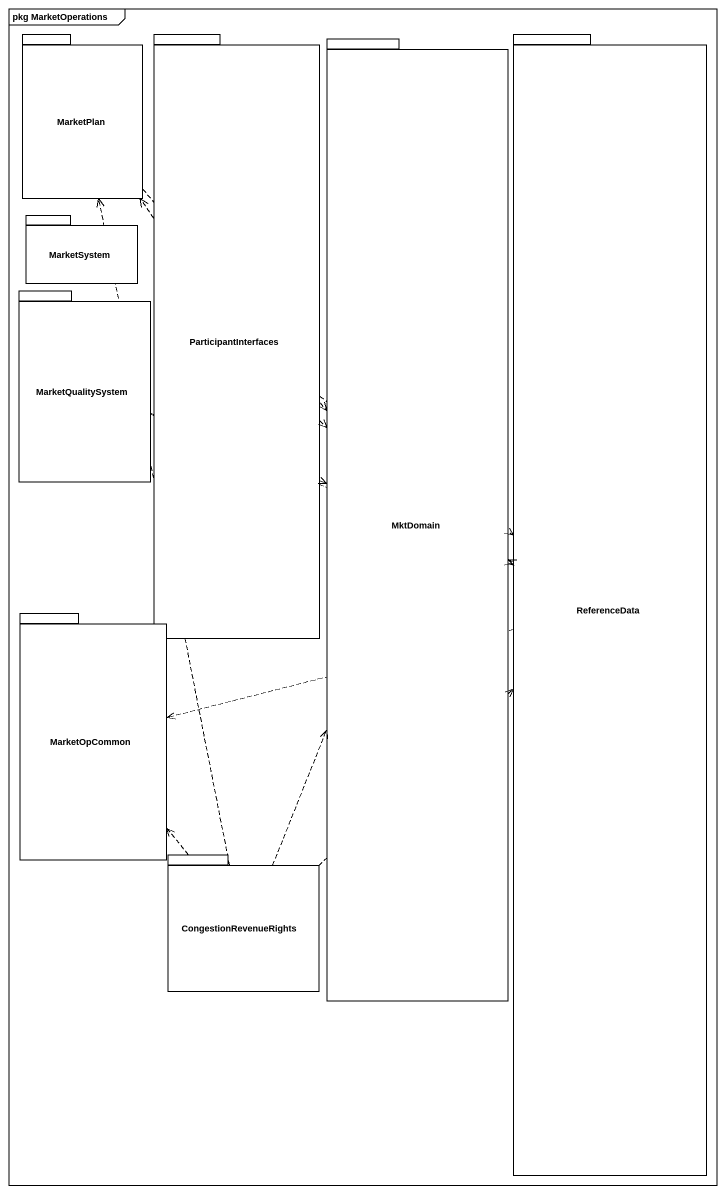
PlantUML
@startuml
mainframe pkg MarketOperations
package MarketPlan {
}
package ParticipantInterfaces {
}
package MktDomain {
}
package ReferenceData {
}
package MarketSystem {
}
package MarketQualitySystem {
}
package MarketOpCommon {
}
package CongestionRevenueRights {
}
MarketPlan ..> MktDomain
ParticipantInterfaces .up.> MarketPlan
ParticipantInterfaces ..> MktDomain
ParticipantInterfaces ..> ReferenceData
ReferenceData .left.> MktDomain
ReferenceData .left.> MarketOpCommon
MarketQualitySystem .right.> MktDomain
MarketQualitySystem .right.> ReferenceData
CongestionRevenueRights .up.> MarketPlan
CongestionRevenueRights .up.> MktDomain
CongestionRevenueRights .up.> ReferenceData
CongestionRevenueRights .up.> MarketOpCommon
@enduml
